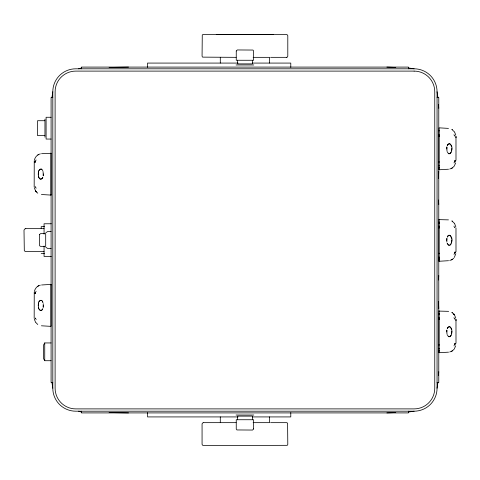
<?xml version="1.0" encoding="UTF-8"?>
<svg xmlns="http://www.w3.org/2000/svg" width="480" height="480" viewBox="0 0 480 480"><rect width="100%" height="100%" fill="white"/><g stroke="black" fill="none" stroke-linecap="round" stroke-linejoin="round"><path stroke-width="0.72" d="M50.994 284.928L50.994 284.484M41.412 194.502L50.994 195.084L50.994 194.772M50.994 153.3L41.562 153.696M439.092 165.486L439.092 165.87M439.092 352.218L439.092 352.71L448.524 352.17M439.092 351.294L439.092 350.964M439.092 350.484L439.092 350.082M439.092 345.258L439.092 344.598M439.092 319.65L439.092 318.816M439.092 318.258L439.092 317.478M439.092 313.92L439.092 313.434M439.092 311.094L448.638 311.352M439.092 261.24L439.092 260.748M439.092 259.818L439.092 259.494M439.092 259.008L439.092 258.606M439.092 257.634L439.092 258.048M439.092 256.956L439.092 257.346M439.092 253.788L439.092 253.128M439.092 228.174L439.092 227.346M439.092 226.782L439.092 226.008M439.092 223.224L439.092 223.638M439.092 222.444L439.092 221.964M439.092 219.618L448.47 219.876M439.092 169.272L439.092 169.764L448.524 169.224M439.092 168.348L439.092 168.024M439.092 167.538L439.092 167.136M439.092 162.312L439.092 161.652M439.092 136.704L439.092 135.87M439.092 135.312L439.092 134.532M439.092 130.974L439.092 130.488M439.092 348.402L439.092 348.816M439.092 314.022L439.092 314.406M36.036 160.332L36.036 159.912M36.036 291.618L36.036 291.192M42.828 308.55L42.588 309.084M447.498 145.122L447.264 145.65L448.302 144.048L449.82 143.79L450.786 144.684L451.662 146.886M447.912 235.914L447.264 237.126L448.716 235.266L450.162 235.464L451.662 238.362M447.498 328.068L447.264 328.596L448.302 326.994L449.82 326.736L450.786 327.63L451.662 329.832M454.05 163.008L454.056 162.582M454.05 254.478L454.056 254.058M454.05 345.954L454.056 345.528M36.03 187.812L36.072 188.304M36.03 319.098L36.072 319.59M454.056 135.108L454.014 134.616M454.056 226.578L454.014 226.086M454.056 318.054L454.014 317.562M43.248 303.684L43.182 307.314M446.838 241.992L446.904 238.362M38.274 174.54C38.82 167.034 37.644 176.67 39.018 177.798M38.274 305.826C38.82 298.32 37.644 307.956 39.018 309.084M451.068 145.122C453.768 147.978 450.198 157.92 447.156 151.68M451.068 236.592C453.768 239.454 450.198 249.396 447.156 243.156M451.068 328.068C453.258 330.732 451.11 339.51 447.636 335.688M438.48 178.62L438.774 171.324M438.456 280.002L438.774 275.622M438.486 375.348L438.774 371.76M43.248 307.098L43.368 305.214M446.904 146.886L446.976 151.062M446.838 238.578L446.718 240.462M446.838 147.102L446.718 148.992M34.248 160.704L34.176 187.08M34.248 291.99L34.176 318.366M51.948 97.488L52.812 91.752A22.938 22.938 0 0 1 75.75 68.808L414.114 68.808A22.938 22.938 0 0 1 437.052 91.752L437.916 97.488M408.378 412.05L414.114 411.192A22.938 22.938 0 0 0 437.052 388.248L437.916 382.512M455.838 253.686L454.296 257.436M451.812 148.374L451.596 150.924M451.812 239.85L451.596 242.4M451.812 331.32L451.596 333.87M38.49 171.99C38.298 169.752 41.616 167.73 42.456 170.172M38.49 303.276C38.346 300.396 42.474 298.938 42.93 302.52M34.374 160.098C35.046 157.14 37.338 154.518 40.356 153.858M34.374 291.384C35.046 288.426 37.338 285.804 40.356 285.144M455.712 162.822L454.296 165.966M455.712 345.768L454.296 348.912M42.588 177.798L42.828 177.264L41.784 178.866L40.272 179.124L39.246 178.26L38.424 176.028M454.854 253.068L454.62 253.5L454.812 253.176M454.854 344.538L454.62 344.97L454.812 344.646M451.134 152.358L450.036 153.714M451.134 243.828L450.036 245.19M451.134 335.304L450.036 336.66M38.976 170.556L40.08 169.2M38.976 301.842L40.08 300.486M51.09 342.942L44.736 342.942L43.578 344.952L43.578 358.71L44.736 360.714L51.09 360.714M42.174 309.762L42.522 309.246C41.148 312.084 38.43 309.432 38.424 307.314M45.876 232.74L47.568 231.558L51.09 231.522M42.522 177.96L41.682 178.926M447.564 144.96L448.404 143.988M447.564 327.906L448.404 326.934M453.744 258.114L452.316 259.404L449.73 260.532M453.996 166.362L452.316 167.934L449.73 169.056M453.996 349.308L452.316 350.88L449.73 352.002M42.006 309.924L41.682 310.212M448.08 235.752L448.404 235.464M38.676 154.458L37.776 154.986M38.676 285.744L37.776 286.272M451.41 168.456L452.316 167.934M451.41 259.932L452.316 259.404M451.41 351.402L452.316 350.88M78.618 68.808L81.486 67.95M25.776 228.648L24.504 229.146L24.006 230.202L24.312 250.854L25.722 251.586L44.058 251.586M449.106 143.694L450.438 144.234M449.106 235.164L450.438 235.71M40.938 310.518L39.672 309.972M449.106 326.64L450.438 327.18M41.562 284.982L50.994 284.412L50.994 325.206M448.524 260.694L439.092 261.264L439.092 219.306M203.076 422.658L202.068 423.804L202.068 444.396L202.908 445.5L287.31 445.332L287.796 444.396L287.592 423.144L286.74 422.658L270.606 422.658M386.874 412.908L395.772 412.554M286.626 57.342L287.46 57.006L287.796 56.196L287.796 35.604L286.956 34.5L203.208 34.458L202.272 34.944L202.068 56.196L202.554 57.132L236.088 57.342M203.238 422.658L236.088 422.658M286.764 57.336L270.612 57.342M109.104 67.446L128.514 67.092M216.282 34.398L273.582 34.398M253.116 57.342L269.568 57.342L269.568 63.078M238.062 63.078L147.534 63.078L147.534 67.38M252.414 63.078L290.784 63.078L290.784 67.38M236.052 64.968L253.812 64.968M52.812 97.488L51.09 97.488L51.09 382.512L52.812 382.512M437.052 97.488L438.774 97.488L438.774 382.512L437.052 382.512M51.09 139.056L46.098 139.056L46.098 117.27L51.09 117.282M51.324 223.77L44.064 223.77L44.064 234.174M44.484 226.638L41.208 226.638L41.208 228.648M25.722 228.648L44.058 228.648M51.09 248.478L47.568 248.442L45.876 247.26M41.208 253.59L44.484 253.59M51.324 256.458L44.064 256.458L44.064 246.06M414.114 411.192L75.75 411.192A22.938 22.938 0 0 1 52.812 388.248L51.948 382.512M236.052 415.032L253.812 415.032M238.062 416.922L147.534 416.922L147.534 412.62M252.414 416.922L290.784 416.922L290.784 412.62M253.116 422.658L269.568 422.658L269.568 416.922M109.104 412.554L128.514 412.908M386.874 67.092L395.772 67.446M448.47 128.4L439.092 127.836L439.092 169.794M50.994 325.524L50.994 326.37L41.412 325.788M40.938 179.232L39.672 178.686M408.378 67.95L414.114 68.808M449.148 153.936L448.242 153.498M449.148 245.412L448.242 244.974M40.938 168.978L41.85 169.416M449.148 336.882L448.242 336.444M40.938 300.264L41.85 300.702M78.618 411.192L81.486 412.05M452.316 129.69L451.83 129.42L454.47 131.904M452.316 221.16L451.83 220.89L454.47 223.38M452.316 312.636L451.83 312.366L454.47 314.85L455.784 318.066M37.776 193.23L35.616 191.01L34.302 187.794M37.776 324.51L35.616 322.296M454.644 132.186L455.784 135.12M454.644 223.656L455.85 226.95M35.442 322.02L34.302 319.08M447.264 243.51L447.636 244.218M447.378 335.19L447.156 334.626M42.708 170.67L42.93 171.234M42.828 302.166L42.456 301.458M446.976 334.008L446.838 330.048L446.718 331.938M43.11 171.858L43.248 175.812L43.368 173.928M438.486 104.652L438.774 108.24M438.456 199.998L438.774 204.378M438.48 301.38L438.774 308.676M455.982 136.584L456 160.284M455.982 228.06L456 251.754M455.982 319.53L456 343.23M439.092 222.546L439.092 222.936M439.092 310.782L439.092 352.74M437.052 91.752L437.052 388.248M408.378 68.808L408.378 67.092L81.486 67.092L81.486 68.808M408.378 411.192L408.378 412.908L81.486 412.908L81.486 411.192M252.378 60.264L252.378 63.876L237.486 63.876L237.486 60.264M252.378 419.736L252.378 416.124L237.486 416.124L237.486 419.736M220.296 57.342L220.296 63.078M220.296 416.922L220.296 422.658M52.812 91.752L52.812 388.248M50.994 153.126L50.994 195.084M44.952 119.136L44.952 120.102M44.952 135.858L44.952 137.19M44.736 342.942L44.736 360.714M35.01 162.288L35.058 161.94L35.01 162.288M35.01 293.574L35.058 293.226L35.01 293.574M455.082 160.518L455.04 160.932L455.082 160.518M455.082 251.994L455.028 252.45L455.082 251.994M455.082 343.464L455.028 343.926L455.082 343.464M39.45 234.678L39.558 245.7L40.488 246.354L45.696 246.36L45.696 233.64L40.488 233.646L39.45 234.678M236.256 50.982L236.25 60.264L253.614 60.264L253.608 50.982L252.954 50.052L237.288 49.95L236.256 50.982M253.614 428.91L252.576 430.05L236.91 429.948L236.256 429.018L236.25 419.736L253.614 419.736L253.614 428.91M35.106 161.718L35.028 162.168L35.106 161.7M35.106 293.004L35.028 293.454L35.106 293.004M455.064 160.752L454.98 161.22L455.064 160.752M455.064 252.222L454.986 252.672L455.064 252.222M455.064 343.698L454.986 344.142L455.064 343.698M35.184 161.448L35.466 160.89L35.184 161.448M35.184 292.734L35.466 292.176L35.184 292.734M454.926 161.406L454.62 162.024L454.926 161.406M414.114 71.106L75.75 71.106A20.646 20.646 0 0 0 55.104 91.752L55.104 388.248A20.646 20.646 0 0 0 75.75 408.894L414.114 408.894A20.646 20.646 0 0 0 434.76 388.248L434.76 91.752A20.646 20.646 0 0 0 414.114 71.106M44.952 120.714L37.554 120.714L37.554 135.618L44.952 135.618L44.952 120.714M454.182 314.472L453.744 313.926L454.47 314.85L454.182 314.472M36.342 191.934L35.616 191.01L36.342 191.934M454.686 135.69L454.872 136.068L454.674 135.678M454.686 227.166L454.872 227.544L454.674 227.154M454.686 318.636L454.872 319.014L454.686 318.636M35.412 187.236L35.22 186.846L35.412 187.236M35.412 318.522L35.22 318.132L35.412 318.522M456 137.34L455.976 136.662L455.994 137.34M456 320.286L455.976 319.608L455.994 320.286"/></g></svg>
